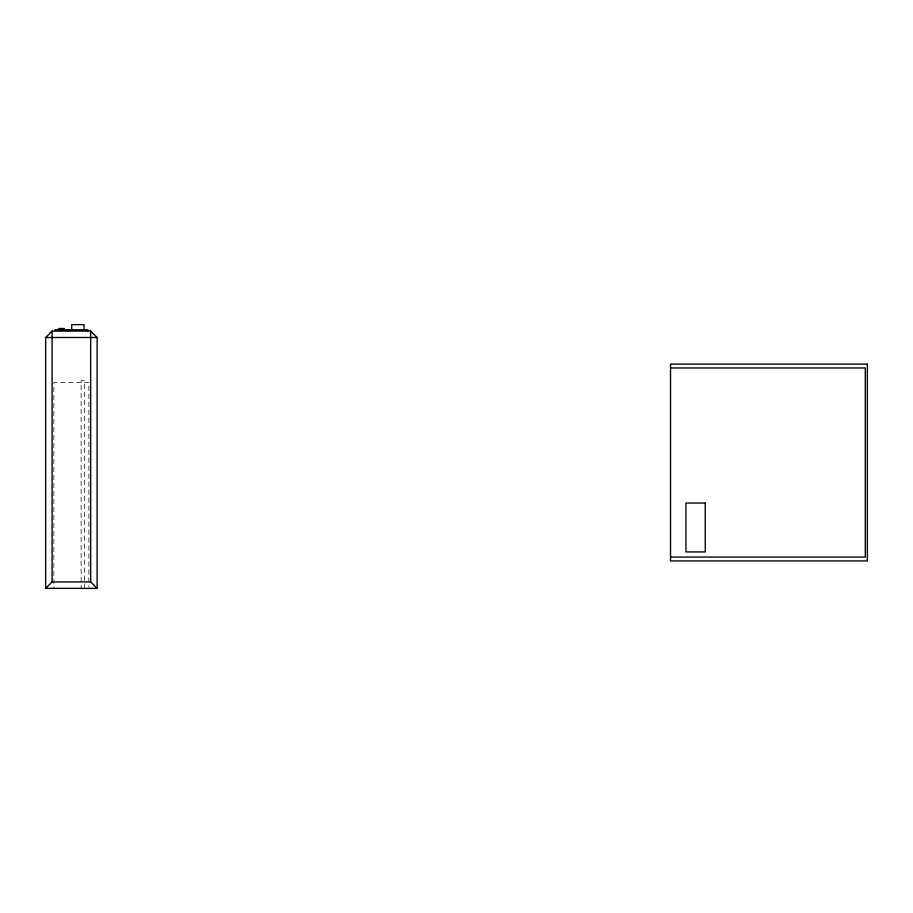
<?xml version="1.0" encoding="UTF-8"?>
<svg xmlns="http://www.w3.org/2000/svg" width="913" height="913" viewBox="0 0 913 913"><rect width="100%" height="100%" fill="white"/><g stroke="black" fill="none" stroke-linecap="round" stroke-linejoin="round"><path stroke-width="0.68" stroke-dasharray="4.57 3.42" d="M81.154 382.536L53.878 382.536L53.878 588.36M84.373 382.536L88.869 382.536L88.869 586.945M84.373 588.36L84.373 380.595L81.154 380.595L81.154 588.36"/><path stroke-width="1.37" d="M45.65 337.502L52.087 331.077L90.672 331.077L97.109 337.502L97.109 588.36L45.65 588.36L45.65 337.502L97.109 337.502M45.65 588.36L52.087 581.923L52.087 331.077M58.683 328.497L61.262 328.497M62.016 328.497L64.526 328.497M54.837 329.787L87.933 329.787L87.933 331.077M670.53 367.973L865.296 367.973L865.296 557.078L670.53 557.078M52.087 581.923L90.672 581.923L97.109 588.36M90.672 331.077L90.672 581.923M84.076 329.787L84.076 324.64L71.728 324.64L71.728 329.787M67.87 329.787L67.87 331.077M867.35 364.116L670.53 364.116L670.53 560.936L867.35 560.936L867.35 364.116M705.258 503.052L685.96 503.052L685.96 551.931L705.258 551.931L705.258 503.052"/></g></svg>
